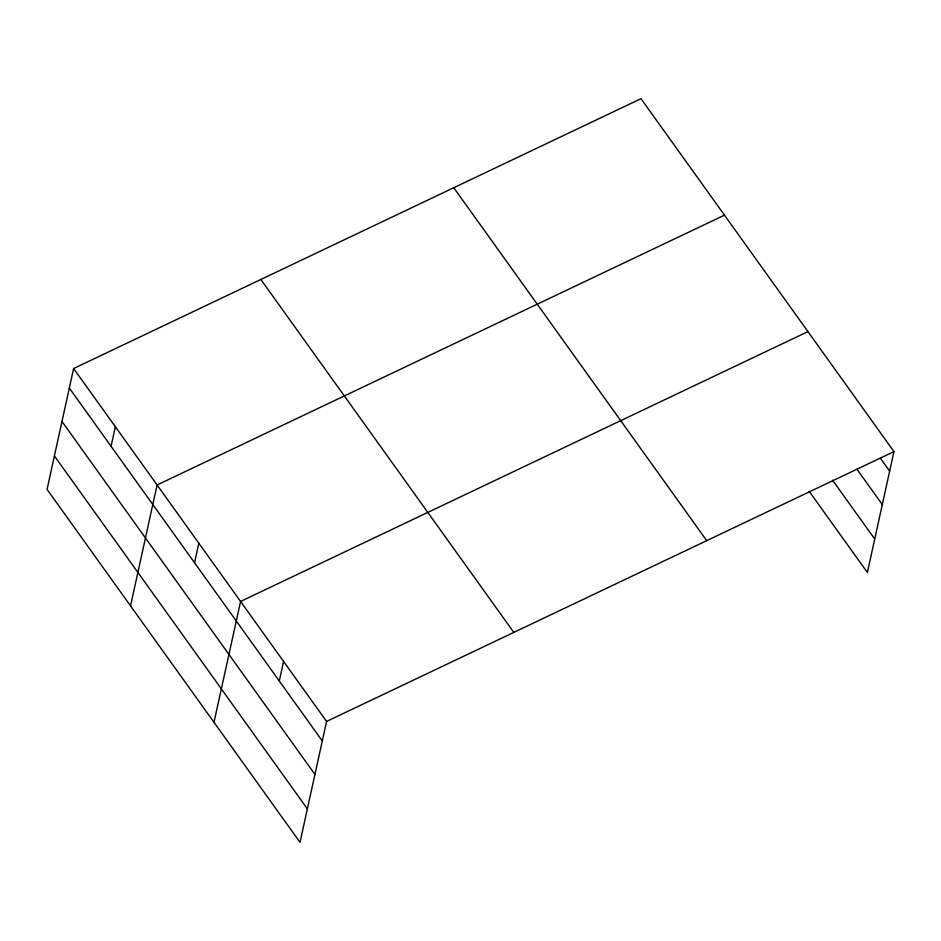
<?xml version="1.0" encoding="UTF-8"?>
<svg xmlns="http://www.w3.org/2000/svg" width="941" height="941" viewBox="0 0 941 941"><rect width="100%" height="100%" fill="white"/><g stroke="black" fill="none" stroke-linecap="round" stroke-linejoin="round"><path stroke-width="1.41" d="M73.621 368.519L47.05 489.391L300.003 842.324L326.586 721.441L73.621 368.519L640.997 98.676L893.95 451.609L867.379 572.481L809.189 491.308M111.073 446.293L115.367 426.755M130.528 605.863L157.1 484.98L724.476 215.148M194.54 562.753L198.833 543.216M213.995 722.323L240.578 601.452L807.943 331.608M279.289 680.99L283.582 661.452M326.586 721.441L893.95 451.609M880.376 458.196L889.657 471.147M857.004 469.288L882.305 504.588M832.562 480.216L874.73 539.04M453.762 187.73L706.715 540.652M260.857 279.477L513.81 632.399M69.328 388.057L322.281 740.979M61.977 421.497L314.929 774.419M54.402 455.95L307.354 808.884"/></g></svg>
